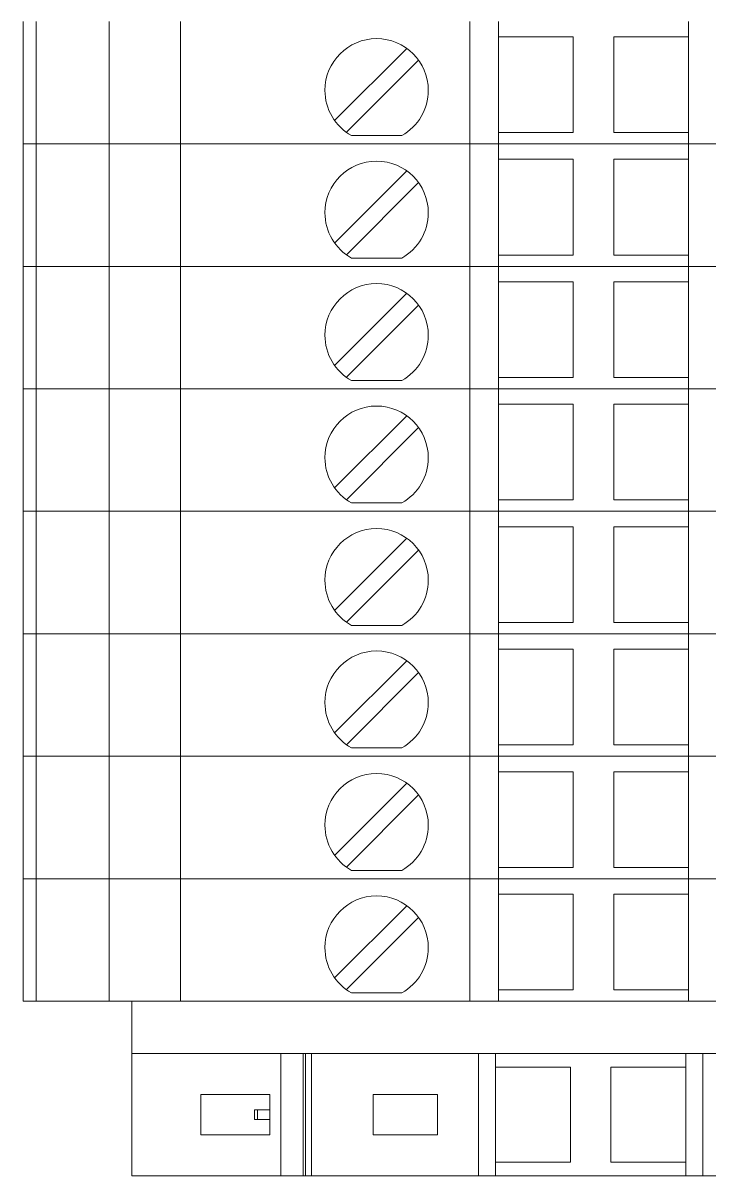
# Model space of a CAD drawing. Header units: millimetres. Extents: x 1880 to 4113, y 771 to 2990.
# Drawn here: x 2688.44 to 2717.34, y 2368.06 to 2416.54 of the extents above; entities that cross this region are included whole.
import ezdxf

# ---------------------------------------------------------------- set-up
doc = ezdxf.new("R2010")
doc.units = ezdxf.units.MM
doc.layers.add('000-PI-Oprema', color=30, linetype='Continuous', lineweight=5)

msp = doc.modelspace()

# ---------------------------------------------------------------- linework, layer by layer
at = {"color": 0, "linetype": 'ByBlock', "lineweight": 0, "ltscale": 0.25}
msp.add_lwpolyline([(2693.022, 2375.414), (2693.022, 2368.064), (2741.622, 2368.064), (2741.622, 2375.414), (2693.022, 2375.414)], dxfattribs=at)
at = {"layer": '000-PI-Oprema', "color": 0, "linetype": 'ByBlock', "lineweight": 0}
for p, q in [((2688.44, 2416.614), (2688.44, 2411.464)), ((2688.987, 2411.464), (2688.987, 2416.614)), ((2692.063, 2416.614), (2692.063, 2411.464)), ((2695.063, 2416.614), (2695.063, 2411.464)), ((2707.24, 2416.614), (2707.24, 2411.464)), ((2708.44, 2416.614), (2708.44, 2411.464)), ((2716.44, 2411.464), (2716.44, 2416.614)), ((2708.44, 2415.964), (2708.44, 2415.964)), ((2708.44, 2415.964), (2711.59, 2415.964)), ((2711.59, 2415.964), (2711.59, 2415.964)), ((2711.59, 2415.964), (2711.59, 2411.939)), ((2713.29, 2415.964), (2716.44, 2415.964)), ((2713.29, 2415.964), (2713.29, 2415.964)), ((2713.29, 2411.939), (2713.29, 2415.964)), ((2716.44, 2415.964), (2716.44, 2415.964)), ((2704.585, 2415.479), (2701.549, 2412.444)), ((2702.044, 2411.949), (2705.08, 2414.984)), ((2707.24, 2415.014), (2707.24, 2415.014)), ((2707.24, 2412.414), (2707.24, 2415.014)), ((2707.24, 2412.414), (2707.24, 2412.414)), ((2708.44, 2411.939), (2708.44, 2411.939)), ((2711.59, 2411.939), (2708.44, 2411.939)), ((2711.59, 2411.939), (2711.59, 2411.939)), ((2713.29, 2411.939), (2713.29, 2411.939)), ((2716.44, 2411.939), (2713.29, 2411.939)), ((2716.44, 2411.939), (2716.44, 2411.939)), ((2688.44, 2411.464), (2707.24, 2411.464)), ((2688.44, 2411.464), (2689.122, 2411.464)), ((2688.44, 2411.464), (2707.24, 2411.464)), ((2688.44, 2411.464), (2688.44, 2406.314)), ((2688.987, 2406.314), (2688.987, 2411.464)), ((2692.063, 2411.464), (2692.063, 2406.314)), ((2695.063, 2411.464), (2695.063, 2406.314)), ((2702.256, 2411.814), (2702.256, 2411.814)), ((2704.373, 2411.814), (2702.256, 2411.814)), ((2704.373, 2411.814), (2704.373, 2411.814)), ((2707.24, 2411.464), (2708.44, 2411.464)), ((2707.24, 2411.464), (2708.44, 2411.464)), ((2707.24, 2411.464), (2707.24, 2406.314)), ((2716.44, 2411.464), (2708.44, 2411.464)), ((2708.44, 2411.464), (2708.44, 2411.464)), ((2708.44, 2411.464), (2708.44, 2411.464)), ((2716.44, 2411.464), (2708.44, 2411.464)), ((2708.44, 2411.464), (2708.44, 2406.314)), ((2716.44, 2411.464), (2717.64, 2411.464)), ((2716.44, 2411.464), (2716.44, 2411.464)), ((2716.44, 2411.464), (2716.44, 2411.464)), ((2716.44, 2411.464), (2717.64, 2411.464)), ((2716.44, 2406.314), (2716.44, 2411.464)), ((2708.44, 2410.814), (2708.44, 2410.814)), ((2708.44, 2410.814), (2711.59, 2410.814)), ((2711.59, 2410.814), (2711.59, 2410.814)), ((2711.59, 2410.814), (2711.59, 2406.789)), ((2713.29, 2410.814), (2716.44, 2410.814)), ((2713.29, 2410.814), (2713.29, 2410.814)), ((2713.29, 2406.789), (2713.29, 2410.814)), ((2716.44, 2410.814), (2716.44, 2410.814)), ((2704.585, 2410.329), (2701.549, 2407.294)), ((2702.044, 2406.799), (2705.08, 2409.834)), ((2707.24, 2409.864), (2707.24, 2409.864)), ((2707.24, 2407.264), (2707.24, 2409.864)), ((2707.24, 2407.264), (2707.24, 2407.264)), ((2702.256, 2406.664), (2702.256, 2406.664)), ((2704.373, 2406.664), (2702.256, 2406.664)), ((2704.373, 2406.664), (2704.373, 2406.664)), ((2708.44, 2406.789), (2708.44, 2406.789)), ((2711.59, 2406.789), (2708.44, 2406.789)), ((2711.59, 2406.789), (2711.59, 2406.789)), ((2713.29, 2406.789), (2713.29, 2406.789)), ((2716.44, 2406.789), (2713.29, 2406.789)), ((2716.44, 2406.789), (2716.44, 2406.789)), ((2688.44, 2406.314), (2707.24, 2406.314)), ((2688.44, 2406.314), (2689.122, 2406.314)), ((2688.44, 2406.314), (2707.24, 2406.314)), ((2688.44, 2406.314), (2688.44, 2401.164)), ((2688.987, 2401.164), (2688.987, 2406.314)), ((2692.063, 2406.314), (2692.063, 2401.164)), ((2695.063, 2406.314), (2695.063, 2401.164)), ((2707.24, 2406.314), (2708.44, 2406.314)), ((2707.24, 2406.314), (2708.44, 2406.314)), ((2707.24, 2406.314), (2707.24, 2401.164)), ((2716.44, 2406.314), (2708.44, 2406.314)), ((2708.44, 2406.314), (2708.44, 2406.314)), ((2708.44, 2406.314), (2708.44, 2406.314)), ((2716.44, 2406.314), (2708.44, 2406.314)), ((2708.44, 2406.314), (2708.44, 2401.164)), ((2716.44, 2406.314), (2717.64, 2406.314)), ((2716.44, 2406.314), (2716.44, 2406.314)), ((2716.44, 2406.314), (2716.44, 2406.314)), ((2716.44, 2406.314), (2717.64, 2406.314)), ((2716.44, 2401.164), (2716.44, 2406.314)), ((2708.44, 2405.664), (2708.44, 2405.664)), ((2708.44, 2405.664), (2711.59, 2405.664)), ((2711.59, 2405.664), (2711.59, 2405.664)), ((2711.59, 2405.664), (2711.59, 2401.639)), ((2713.29, 2405.664), (2716.44, 2405.664)), ((2713.29, 2405.664), (2713.29, 2405.664)), ((2713.29, 2401.639), (2713.29, 2405.664)), ((2716.44, 2405.664), (2716.44, 2405.664)), ((2704.585, 2405.179), (2701.549, 2402.144)), ((2702.044, 2401.649), (2705.08, 2404.684)), ((2707.24, 2404.714), (2707.24, 2404.714)), ((2707.24, 2402.114), (2707.24, 2404.714)), ((2707.24, 2402.114), (2707.24, 2402.114)), ((2702.256, 2401.514), (2702.256, 2401.514)), ((2704.373, 2401.514), (2702.256, 2401.514)), ((2704.373, 2401.514), (2704.373, 2401.514)), ((2708.44, 2401.639), (2708.44, 2401.639)), ((2711.59, 2401.639), (2708.44, 2401.639)), ((2711.59, 2401.639), (2711.59, 2401.639)), ((2713.29, 2401.639), (2713.29, 2401.639)), ((2716.44, 2401.639), (2713.29, 2401.639)), ((2716.44, 2401.639), (2716.44, 2401.639)), ((2688.44, 2401.164), (2707.24, 2401.164)), ((2688.44, 2401.164), (2689.122, 2401.164)), ((2688.44, 2401.164), (2707.24, 2401.164)), ((2688.44, 2401.164), (2688.44, 2396.014)), ((2688.987, 2396.014), (2688.987, 2401.164)), ((2692.063, 2401.164), (2692.063, 2396.014)), ((2695.063, 2401.164), (2695.063, 2396.014)), ((2707.24, 2401.164), (2708.44, 2401.164)), ((2707.24, 2401.164), (2708.44, 2401.164)), ((2707.24, 2401.164), (2707.24, 2396.014)), ((2716.44, 2401.164), (2708.44, 2401.164)), ((2708.44, 2401.164), (2708.44, 2401.164)), ((2708.44, 2401.164), (2708.44, 2401.164)), ((2716.44, 2401.164), (2708.44, 2401.164)), ((2708.44, 2401.164), (2708.44, 2396.014)), ((2716.44, 2401.164), (2717.64, 2401.164)), ((2716.44, 2401.164), (2716.44, 2401.164)), ((2716.44, 2401.164), (2716.44, 2401.164)), ((2716.44, 2401.164), (2717.64, 2401.164)), ((2716.44, 2396.014), (2716.44, 2401.164)), ((2708.44, 2400.514), (2708.44, 2400.514)), ((2708.44, 2400.514), (2711.59, 2400.514)), ((2711.59, 2400.514), (2711.59, 2400.514)), ((2711.59, 2400.514), (2711.59, 2396.489)), ((2713.29, 2400.514), (2716.44, 2400.514)), ((2713.29, 2400.514), (2713.29, 2400.514)), ((2713.29, 2396.489), (2713.29, 2400.514)), ((2716.44, 2400.514), (2716.44, 2400.514)), ((2704.585, 2400.029), (2701.549, 2396.994)), ((2702.044, 2396.499), (2705.08, 2399.534)), ((2707.24, 2399.564), (2707.24, 2399.564)), ((2707.24, 2396.964), (2707.24, 2399.564)), ((2707.24, 2396.964), (2707.24, 2396.964)), ((2708.44, 2396.489), (2708.44, 2396.489)), ((2711.59, 2396.489), (2708.44, 2396.489)), ((2711.59, 2396.489), (2711.59, 2396.489)), ((2713.29, 2396.489), (2713.29, 2396.489)), ((2716.44, 2396.489), (2713.29, 2396.489)), ((2716.44, 2396.489), (2716.44, 2396.489)), ((2688.44, 2396.014), (2707.24, 2396.014)), ((2688.44, 2396.014), (2689.122, 2396.014)), ((2688.44, 2396.014), (2707.24, 2396.014)), ((2688.44, 2396.014), (2688.44, 2390.864)), ((2688.987, 2390.864), (2688.987, 2396.014)), ((2692.063, 2396.014), (2692.063, 2390.864)), ((2695.063, 2396.014), (2695.063, 2390.864)), ((2702.256, 2396.364), (2702.256, 2396.364)), ((2704.373, 2396.364), (2702.256, 2396.364)), ((2704.373, 2396.364), (2704.373, 2396.364)), ((2707.24, 2396.014), (2708.44, 2396.014)), ((2707.24, 2396.014), (2708.44, 2396.014)), ((2707.24, 2396.014), (2707.24, 2390.864)), ((2716.44, 2396.014), (2708.44, 2396.014)), ((2708.44, 2396.014), (2708.44, 2396.014)), ((2708.44, 2396.014), (2708.44, 2396.014)), ((2716.44, 2396.014), (2708.44, 2396.014)), ((2708.44, 2396.014), (2708.44, 2390.864)), ((2716.44, 2396.014), (2717.64, 2396.014)), ((2716.44, 2396.014), (2716.44, 2396.014)), ((2716.44, 2396.014), (2716.44, 2396.014)), ((2716.44, 2396.014), (2717.64, 2396.014)), ((2716.44, 2390.864), (2716.44, 2396.014)), ((2708.44, 2395.364), (2708.44, 2395.364)), ((2708.44, 2395.364), (2711.59, 2395.364)), ((2711.59, 2395.364), (2711.59, 2395.364)), ((2711.59, 2395.364), (2711.59, 2391.339)), ((2713.29, 2395.364), (2716.44, 2395.364)), ((2713.29, 2395.364), (2713.29, 2395.364)), ((2713.29, 2391.339), (2713.29, 2395.364)), ((2716.44, 2395.364), (2716.44, 2395.364)), ((2704.585, 2394.879), (2701.549, 2391.844)), ((2702.044, 2391.349), (2705.08, 2394.384)), ((2707.24, 2394.414), (2707.24, 2394.414)), ((2707.24, 2391.814), (2707.24, 2394.414)), ((2707.24, 2391.814), (2707.24, 2391.814)), ((2702.256, 2391.214), (2702.256, 2391.214)), ((2704.373, 2391.214), (2702.256, 2391.214)), ((2704.373, 2391.214), (2704.373, 2391.214)), ((2708.44, 2391.339), (2708.44, 2391.339)), ((2711.59, 2391.339), (2708.44, 2391.339)), ((2711.59, 2391.339), (2711.59, 2391.339)), ((2713.29, 2391.339), (2713.29, 2391.339)), ((2716.44, 2391.339), (2713.29, 2391.339)), ((2716.44, 2391.339), (2716.44, 2391.339)), ((2688.44, 2390.864), (2707.24, 2390.864)), ((2688.44, 2390.864), (2689.122, 2390.864)), ((2688.44, 2390.864), (2707.24, 2390.864)), ((2688.44, 2390.864), (2688.44, 2385.714)), ((2688.987, 2385.714), (2688.987, 2390.864)), ((2692.063, 2390.864), (2692.063, 2385.714)), ((2695.063, 2390.864), (2695.063, 2385.714)), ((2707.24, 2390.864), (2708.44, 2390.864)), ((2707.24, 2390.864), (2708.44, 2390.864)), ((2707.24, 2390.864), (2707.24, 2385.714)), ((2716.44, 2390.864), (2708.44, 2390.864)), ((2708.44, 2390.864), (2708.44, 2390.864)), ((2708.44, 2390.864), (2708.44, 2390.864)), ((2716.44, 2390.864), (2708.44, 2390.864)), ((2708.44, 2390.864), (2708.44, 2385.714)), ((2716.44, 2390.864), (2717.64, 2390.864)), ((2716.44, 2390.864), (2716.44, 2390.864)), ((2716.44, 2390.864), (2716.44, 2390.864)), ((2716.44, 2390.864), (2717.64, 2390.864)), ((2716.44, 2385.714), (2716.44, 2390.864)), ((2708.44, 2390.214), (2708.44, 2390.214)), ((2708.44, 2390.214), (2711.59, 2390.214)), ((2711.59, 2390.214), (2711.59, 2390.214)), ((2711.59, 2390.214), (2711.59, 2386.189)), ((2713.29, 2390.214), (2716.44, 2390.214)), ((2713.29, 2390.214), (2713.29, 2390.214)), ((2713.29, 2386.189), (2713.29, 2390.214)), ((2716.44, 2390.214), (2716.44, 2390.214)), ((2704.585, 2389.729), (2701.549, 2386.694)), ((2702.044, 2386.199), (2705.08, 2389.234)), ((2707.24, 2389.264), (2707.24, 2389.264)), ((2707.24, 2386.664), (2707.24, 2389.264)), ((2707.24, 2386.664), (2707.24, 2386.664)), ((2708.44, 2386.189), (2708.44, 2386.189)), ((2711.59, 2386.189), (2708.44, 2386.189)), ((2711.59, 2386.189), (2711.59, 2386.189)), ((2713.29, 2386.189), (2713.29, 2386.189)), ((2716.44, 2386.189), (2713.29, 2386.189)), ((2716.44, 2386.189), (2716.44, 2386.189)), ((2688.44, 2385.714), (2707.24, 2385.714)), ((2688.44, 2385.714), (2689.122, 2385.714)), ((2688.44, 2385.714), (2707.24, 2385.714)), ((2688.44, 2385.714), (2688.44, 2380.564)), ((2688.987, 2380.564), (2688.987, 2385.714)), ((2692.063, 2385.714), (2692.063, 2380.564)), ((2695.063, 2385.714), (2695.063, 2380.564)), ((2702.256, 2386.064), (2702.256, 2386.064)), ((2704.373, 2386.064), (2702.256, 2386.064)), ((2704.373, 2386.064), (2704.373, 2386.064)), ((2707.24, 2385.714), (2708.44, 2385.714)), ((2707.24, 2385.714), (2708.44, 2385.714)), ((2707.24, 2385.714), (2707.24, 2380.564)), ((2716.44, 2385.714), (2708.44, 2385.714)), ((2708.44, 2385.714), (2708.44, 2385.714)), ((2708.44, 2385.714), (2708.44, 2385.714)), ((2716.44, 2385.714), (2708.44, 2385.714)), ((2708.44, 2385.714), (2708.44, 2380.564)), ((2716.44, 2385.714), (2717.64, 2385.714)), ((2716.44, 2385.714), (2716.44, 2385.714)), ((2716.44, 2385.714), (2716.44, 2385.714)), ((2716.44, 2385.714), (2717.64, 2385.714)), ((2716.44, 2380.564), (2716.44, 2385.714)), ((2708.44, 2385.064), (2708.44, 2385.064)), ((2708.44, 2385.064), (2711.59, 2385.064)), ((2711.59, 2385.064), (2711.59, 2385.064)), ((2711.59, 2385.064), (2711.59, 2381.039)), ((2713.29, 2385.064), (2716.44, 2385.064)), ((2713.29, 2385.064), (2713.29, 2385.064)), ((2713.29, 2381.039), (2713.29, 2385.064)), ((2716.44, 2385.064), (2716.44, 2385.064)), ((2704.585, 2384.579), (2701.549, 2381.544)), ((2702.044, 2381.049), (2705.08, 2384.084)), ((2707.24, 2384.114), (2707.24, 2384.114)), ((2707.24, 2381.514), (2707.24, 2384.114)), ((2707.24, 2381.514), (2707.24, 2381.514)), ((2702.256, 2380.914), (2702.256, 2380.914)), ((2704.373, 2380.914), (2702.256, 2380.914)), ((2704.373, 2380.914), (2704.373, 2380.914)), ((2708.44, 2381.039), (2708.44, 2381.039)), ((2711.59, 2381.039), (2708.44, 2381.039)), ((2711.59, 2381.039), (2711.59, 2381.039)), ((2713.29, 2381.039), (2713.29, 2381.039)), ((2716.44, 2381.039), (2713.29, 2381.039)), ((2716.44, 2381.039), (2716.44, 2381.039)), ((2688.44, 2380.564), (2707.24, 2380.564)), ((2688.44, 2380.564), (2689.122, 2380.564)), ((2688.44, 2380.564), (2707.24, 2380.564)), ((2688.44, 2380.564), (2688.44, 2375.414)), ((2688.987, 2375.414), (2688.987, 2380.564)), ((2692.063, 2380.564), (2692.063, 2375.414)), ((2695.063, 2380.564), (2695.063, 2375.414)), ((2707.24, 2380.564), (2708.44, 2380.564)), ((2707.24, 2380.564), (2708.44, 2380.564)), ((2707.24, 2380.564), (2707.24, 2375.414)), ((2716.44, 2380.564), (2708.44, 2380.564)), ((2708.44, 2380.564), (2708.44, 2380.564)), ((2708.44, 2380.564), (2708.44, 2380.564)), ((2716.44, 2380.564), (2708.44, 2380.564)), ((2708.44, 2380.564), (2708.44, 2375.414)), ((2716.44, 2380.564), (2717.64, 2380.564)), ((2716.44, 2380.564), (2716.44, 2380.564)), ((2716.44, 2380.564), (2716.44, 2380.564)), ((2716.44, 2380.564), (2717.64, 2380.564)), ((2716.44, 2375.414), (2716.44, 2380.564)), ((2708.44, 2379.914), (2708.44, 2379.914)), ((2708.44, 2379.914), (2711.59, 2379.914)), ((2711.59, 2379.914), (2711.59, 2379.914)), ((2711.59, 2379.914), (2711.59, 2375.889)), ((2713.29, 2379.914), (2716.44, 2379.914)), ((2713.29, 2379.914), (2713.29, 2379.914)), ((2713.29, 2375.889), (2713.29, 2379.914)), ((2716.44, 2379.914), (2716.44, 2379.914)), ((2704.585, 2379.429), (2701.549, 2376.394)), ((2702.044, 2375.899), (2705.08, 2378.934)), ((2707.24, 2378.964), (2707.24, 2378.964)), ((2707.24, 2376.364), (2707.24, 2378.964)), ((2707.24, 2376.364), (2707.24, 2376.364)), ((2702.256, 2375.764), (2702.256, 2375.764)), ((2704.373, 2375.764), (2702.256, 2375.764)), ((2704.373, 2375.764), (2704.373, 2375.764)), ((2708.44, 2375.889), (2708.44, 2375.889)), ((2711.59, 2375.889), (2708.44, 2375.889)), ((2711.59, 2375.889), (2711.59, 2375.889)), ((2713.29, 2375.889), (2713.29, 2375.889)), ((2716.44, 2375.889), (2713.29, 2375.889)), ((2716.44, 2375.889), (2716.44, 2375.889)), ((2688.44, 2375.414), (2707.24, 2375.414)), ((2693.022, 2375.414), (2693.022, 2368.064)), ((2741.622, 2375.414), (2693.022, 2375.414)), ((2707.24, 2375.414), (2708.44, 2375.414)), ((2716.44, 2375.414), (2708.44, 2375.414)), ((2708.44, 2375.414), (2708.44, 2375.414)), ((2716.44, 2375.414), (2717.64, 2375.414)), ((2716.44, 2375.414), (2716.44, 2375.414)), ((2699.287, 2373.214), (2693.022, 2373.214)), ((2699.287, 2368.064), (2699.287, 2373.214)), ((2700.224, 2373.214), (2699.287, 2373.214)), ((2700.224, 2368.064), (2700.224, 2373.214)), ((2700.324, 2373.214), (2700.224, 2373.214)), ((2700.324, 2373.214), (2700.324, 2368.064)), ((2700.582, 2373.214), (2700.324, 2373.214)), ((2700.582, 2373.214), (2700.582, 2368.064)), ((2707.603, 2373.214), (2700.582, 2373.214)), ((2707.603, 2373.214), (2708.322, 2373.214)), ((2707.603, 2368.064), (2707.603, 2373.214)), ((2708.322, 2372.639), (2708.322, 2373.214)), ((2708.322, 2373.214), (2716.322, 2373.214)), ((2716.322, 2373.214), (2716.322, 2372.639)), ((2716.322, 2373.214), (2717.04, 2373.214)), ((2717.04, 2373.214), (2718.712, 2373.214)), ((2717.04, 2368.064), (2717.04, 2373.214)), ((2708.322, 2368.639), (2708.322, 2372.639)), ((2708.322, 2372.639), (2711.472, 2372.639)), ((2711.472, 2372.639), (2711.472, 2368.639)), ((2713.172, 2372.639), (2716.322, 2372.639)), ((2713.172, 2368.639), (2713.172, 2372.639)), ((2716.322, 2372.639), (2716.322, 2368.639)), ((2695.922, 2369.789), (2695.922, 2371.489)), ((2695.922, 2371.489), (2698.822, 2371.489)), ((2698.822, 2371.489), (2698.822, 2370.839)), ((2703.172, 2371.489), (2705.872, 2371.489)), ((2703.172, 2369.789), (2703.172, 2371.489)), ((2705.872, 2371.489), (2705.872, 2369.789)), ((2698.307, 2370.839), (2698.177, 2370.839)), ((2698.177, 2370.439), (2698.177, 2370.839)), ((2698.307, 2370.839), (2698.307, 2370.439)), ((2698.307, 2370.839), (2698.822, 2370.839)), ((2698.822, 2370.839), (2698.822, 2370.439)), ((2698.307, 2370.439), (2698.177, 2370.439)), ((2698.307, 2370.439), (2698.822, 2370.439)), ((2698.822, 2370.439), (2698.822, 2369.789)), ((2698.822, 2369.789), (2695.922, 2369.789)), ((2705.872, 2369.789), (2703.172, 2369.789)), ((2711.472, 2368.639), (2708.322, 2368.639)), ((2708.322, 2368.064), (2708.322, 2368.639)), ((2716.322, 2368.639), (2713.172, 2368.639)), ((2716.322, 2368.639), (2716.322, 2368.064)), ((2700.224, 2368.064), (2699.287, 2368.064)), ((2700.324, 2368.064), (2700.224, 2368.064)), ((2700.582, 2368.064), (2700.324, 2368.064)), ((2707.603, 2368.064), (2708.322, 2368.064))]:
    msp.add_line(p, q, dxfattribs=at)
at = {"layer": '000-PI-Oprema', "color": 0, "linetype": 'ByBlock', "lineweight": 0, "ltscale": 0.25}
msp.add_line((2741.622, 2368.064), (2693.022, 2368.064), dxfattribs=at)
at = {"layer": '000-PI-Oprema', "color": 0, "linetype": 'ByBlock', "lineweight": 0}
for centre, start, end in [((2703.315, 2413.714), 360, 180), ((2703.315, 2413.714), 180, 240.8754), ((2703.315, 2413.714), 299.1246, 360), ((2703.315, 2408.564), 360, 180), ((2703.315, 2408.564), 180, 240.8754), ((2703.315, 2408.564), 299.1246, 360), ((2703.315, 2403.414), 360, 180), ((2703.315, 2403.414), 180, 240.8754), ((2703.315, 2403.414), 299.1246, 360), ((2703.315, 2398.264), 360, 180), ((2703.315, 2398.264), 180, 240.8754), ((2703.315, 2398.264), 299.1246, 360), ((2703.315, 2393.114), 360, 180), ((2703.315, 2393.114), 180, 240.8754), ((2703.315, 2393.114), 299.1246, 360), ((2703.315, 2387.964), 360, 180), ((2703.315, 2387.964), 180, 240.8754), ((2703.315, 2387.964), 299.1246, 360), ((2703.315, 2382.814), 360, 180), ((2703.315, 2382.814), 180, 240.8754), ((2703.315, 2382.814), 299.1246, 360), ((2703.315, 2377.664), 360, 180), ((2703.315, 2377.664), 180, 240.8754), ((2703.315, 2377.664), 299.1246, 360)]:
    msp.add_arc(centre, 2.175, start, end, dxfattribs=at)

doc.saveas('drawing.dxf')
